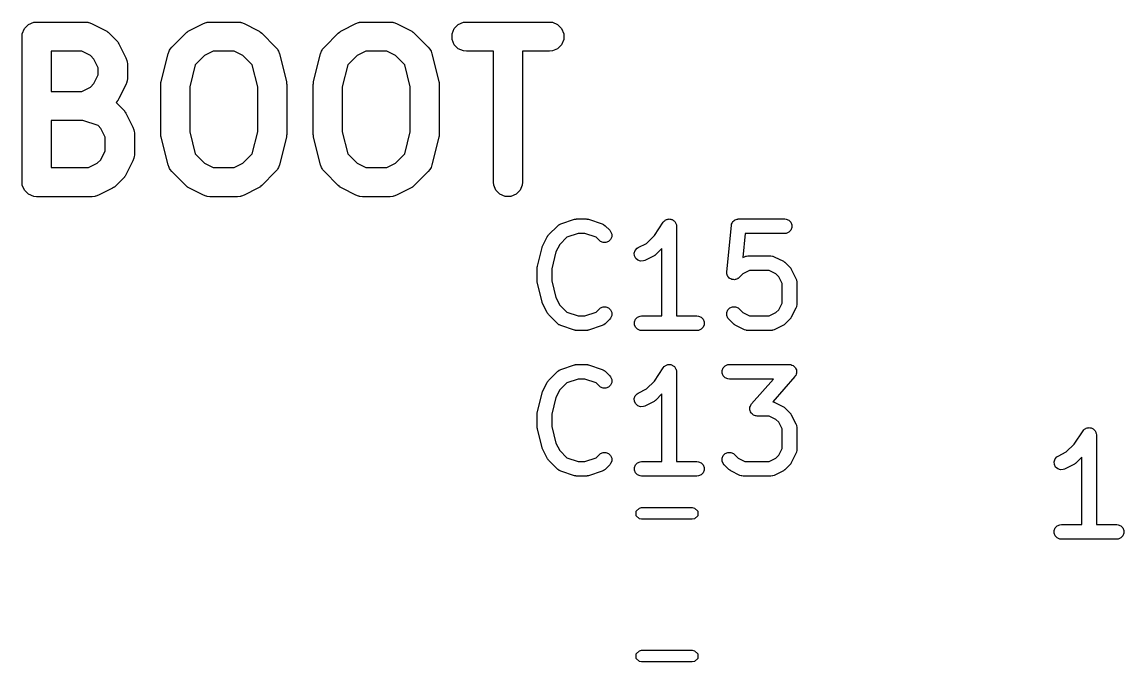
# Model space of a CAD drawing. Extents: x -0.8 to 79.7, y -28.9 to 1.9.
# Drawn here: x 67.9 to 79.26, y -5.25 to 1.35 of the extents above; entities that cross this region are included whole.
import ezdxf

# ---------------------------------------------------------------- set-up
doc = ezdxf.new("R2010")
doc.units = 0
doc.layers.add('BLACK', color=7, linetype='CONTINUOUS')

msp = doc.modelspace()

# ---------------------------------------------------------------- linework, layer by layer
at = {"layer": 'BLACK', "linetype": 'CONTINUOUS'}
for p, q in [((67.907392, 1.228435), (67.92979, 1.282507)), ((67.92979, 1.282507), (67.971174, 1.323891)), ((67.971174, 1.323891), (68.025246, 1.346289)), ((68.025246, 1.346289), (68.05451, 1.349171)), ((68.05451, 1.349171), (68.55451, 1.349171)), ((68.55451, 1.349171), (68.583774, 1.346289)), ((68.583774, 1.346289), (68.588751, 1.344227)), ((68.588751, 1.344227), (68.594129, 1.343845)), ((68.594129, 1.343845), (68.621592, 1.333335)), ((68.621592, 1.333335), (68.76445, 1.261906)), ((68.76445, 1.261906), (68.777043, 1.253978)), ((68.777043, 1.253978), (68.780703, 1.252463)), ((68.780703, 1.252463), (68.784822, 1.249081)), ((68.784822, 1.249081), (68.789336, 1.246241)), ((69.6054, 1.246241), (69.609913, 1.249081)), ((69.609913, 1.249081), (69.614033, 1.252463)), ((69.614033, 1.252463), (69.617692, 1.253978)), ((69.617692, 1.253978), (69.630286, 1.261906)), ((69.630286, 1.261906), (69.773142, 1.333335)), ((69.773142, 1.333335), (69.800606, 1.343844)), ((69.800606, 1.343844), (69.80598, 1.344225)), ((69.80598, 1.344225), (69.810961, 1.346289)), ((69.810961, 1.346289), (69.840225, 1.349171)), ((69.840225, 1.349171), (70.125939, 1.349171)), ((70.125939, 1.349171), (70.155203, 1.346289)), ((70.155203, 1.346289), (70.160183, 1.344225)), ((70.160183, 1.344225), (70.165558, 1.343844)), ((70.165558, 1.343844), (70.193021, 1.333335)), ((70.193021, 1.333335), (70.335878, 1.261906)), ((70.335878, 1.261906), (70.348471, 1.253978)), ((70.348471, 1.253978), (70.352131, 1.252463)), ((70.352131, 1.252463), (70.35625, 1.249081)), ((70.35625, 1.249081), (70.360764, 1.246241)), ((71.176829, 1.246241), (71.181342, 1.249081)), ((71.181342, 1.249081), (71.185462, 1.252463)), ((71.185462, 1.252463), (71.189121, 1.253978)), ((71.189121, 1.253978), (71.201715, 1.261906)), ((71.201715, 1.261906), (71.344571, 1.333335)), ((71.344571, 1.333335), (71.372035, 1.343844)), ((71.372035, 1.343844), (71.377409, 1.344225)), ((71.377409, 1.344225), (71.38239, 1.346289)), ((71.38239, 1.346289), (71.411654, 1.349171)), ((71.411654, 1.349171), (71.697368, 1.349171)), ((71.697368, 1.349171), (71.726632, 1.346289)), ((71.726632, 1.346289), (71.731612, 1.344225)), ((71.731612, 1.344225), (71.736987, 1.343844)), ((71.736987, 1.343844), (71.76445, 1.333335)), ((71.76445, 1.333335), (71.907307, 1.261906)), ((71.907307, 1.261906), (71.9199, 1.253978)), ((71.9199, 1.253978), (71.92356, 1.252463)), ((71.92356, 1.252463), (71.927679, 1.249081)), ((71.927679, 1.249081), (71.932193, 1.246241)), ((72.335965, 1.228435), (72.358363, 1.282507)), ((72.358363, 1.282507), (72.399747, 1.323891)), ((72.399747, 1.323891), (72.453819, 1.346289)), ((72.453819, 1.346289), (72.483083, 1.349171)), ((72.483083, 1.349171), (73.340226, 1.349171)), ((73.340226, 1.349171), (73.36949, 1.346289)), ((73.36949, 1.346289), (73.423562, 1.323891)), ((73.423562, 1.323891), (73.464946, 1.282507)), ((73.464946, 1.282507), (73.487344, 1.228435)), ((67.90451, 1.199171), (67.907392, 1.228435)), ((67.90451, -0.300828), (67.90451, 1.199171)), ((68.789336, 1.246241), (68.791932, 1.243247)), ((68.791932, 1.243247), (68.803434, 1.233808)), ((68.803434, 1.233808), (68.874862, 1.16238)), ((68.874862, 1.16238), (68.884302, 1.150877)), ((68.884302, 1.150877), (68.887295, 1.148282)), ((68.887295, 1.148282), (68.890133, 1.143772)), ((68.890133, 1.143772), (68.893517, 1.13965)), ((68.893517, 1.13965), (68.895033, 1.135987)), ((68.895033, 1.135987), (68.90296, 1.123396)), ((69.448444, 1.090951), (69.591302, 1.233808)), ((69.591302, 1.233808), (69.602803, 1.243246)), ((69.602803, 1.243246), (69.6054, 1.246241)), ((70.360764, 1.246241), (70.36336, 1.243247)), ((70.36336, 1.243247), (70.374862, 1.233808)), ((70.374862, 1.233808), (70.517719, 1.090951)), ((71.019873, 1.090951), (71.162731, 1.233808)), ((71.162731, 1.233808), (71.174232, 1.243246)), ((71.174232, 1.243246), (71.176829, 1.246241)), ((71.932193, 1.246241), (71.934789, 1.243247)), ((71.934789, 1.243247), (71.946291, 1.233808)), ((71.946291, 1.233808), (72.089148, 1.090951)), ((72.335965, 1.169907), (72.335965, 1.228435)), ((72.358363, 1.115835), (72.335965, 1.169907)), ((73.487344, 1.169907), (73.464946, 1.115835)), ((73.487344, 1.228435), (73.487344, 1.169907)), ((68.5191, 1.049171), (68.20451, 1.049171)), ((68.20451, 1.049171), (68.20451, 0.634885)), ((68.608514, 1.004464), (68.5191, 1.049171)), ((68.90296, 1.123396), (68.974389, 0.98054)), ((69.408989, 1.021265), (69.418882, 1.048956)), ((69.418882, 1.048956), (69.42552, 1.057915)), ((69.42552, 1.057915), (69.429789, 1.068221)), ((69.429789, 1.068221), (69.448444, 1.090951)), ((69.875635, 1.049171), (69.786221, 1.004464)), ((70.090529, 1.049171), (69.875635, 1.049171)), ((70.179942, 1.004463), (70.090529, 1.049171)), ((70.517719, 1.090951), (70.536374, 1.068221)), ((70.536374, 1.068221), (70.540641, 1.057917)), ((70.540641, 1.057917), (70.547281, 1.048957)), ((70.547281, 1.048957), (70.557174, 1.021266)), ((70.980418, 1.021265), (70.990311, 1.048956)), ((70.990311, 1.048956), (70.996949, 1.057915)), ((70.996949, 1.057915), (71.001218, 1.068221)), ((71.001218, 1.068221), (71.019873, 1.090951)), ((71.447064, 1.049171), (71.35765, 1.004464)), ((71.661958, 1.049171), (71.447064, 1.049171)), ((71.751371, 1.004463), (71.661958, 1.049171)), ((72.089148, 1.090951), (72.107803, 1.068221)), ((72.107803, 1.068221), (72.11207, 1.057917)), ((72.11207, 1.057917), (72.11871, 1.048957)), ((72.11871, 1.048957), (72.128603, 1.021266)), ((72.399747, 1.074451), (72.358363, 1.115835)), ((72.453819, 1.052053), (72.399747, 1.074451)), ((72.483083, 1.049171), (72.453819, 1.052053)), ((72.761654, 1.049171), (72.483083, 1.049171)), ((72.761654, -0.300828), (72.761654, 1.049171)), ((73.340226, 1.049171), (73.061654, 1.049171)), ((73.061654, 1.049171), (73.061654, -0.300828)), ((73.36949, 1.052053), (73.340226, 1.049171)), ((73.423562, 1.074451), (73.36949, 1.052053)), ((73.464946, 1.115835), (73.423562, 1.074451)), ((68.645518, 0.967459), (68.608514, 1.004464)), ((68.690225, 0.878046), (68.645518, 0.967459)), ((68.974389, 0.98054), (68.984898, 0.953076)), ((68.984898, 0.953076), (68.985279, 0.947701)), ((68.985279, 0.947701), (68.987343, 0.942721)), ((68.987343, 0.942721), (68.990225, 0.913457)), ((68.990225, 0.913457), (68.990225, 0.7706)), ((69.337561, 0.735551), (69.408989, 1.021265)), ((69.786221, 1.004464), (69.689954, 0.908196)), ((70.276208, 0.908197), (70.179942, 1.004463)), ((70.557174, 1.021266), (70.628603, 0.735552)), ((70.90899, 0.735551), (70.980418, 1.021265)), ((71.35765, 1.004464), (71.261383, 0.908196)), ((71.847637, 0.908197), (71.751371, 1.004463)), ((72.128603, 1.021266), (72.200032, 0.735552)), ((68.645518, 0.716596), (68.690225, 0.80601)), ((68.690225, 0.80601), (68.690225, 0.878046)), ((69.689954, 0.908196), (69.633082, 0.680707)), ((70.333082, 0.680706), (70.276208, 0.908197)), ((71.261383, 0.908196), (71.204511, 0.680707)), ((71.904511, 0.680706), (71.847637, 0.908197)), ((68.608514, 0.679592), (68.645518, 0.716596)), ((68.974389, 0.703518), (68.90296, 0.56066)), ((68.984899, 0.730981), (68.974389, 0.703518)), ((68.985281, 0.736358), (68.984899, 0.730981)), ((68.987343, 0.741336), (68.985281, 0.736358)), ((68.990225, 0.7706), (68.987343, 0.741336)), ((69.333082, 0.699171), (69.333584, 0.704274)), ((69.333082, 0.199171), (69.333082, 0.699171)), ((69.333259, 0.706462), (69.334878, 0.717412)), ((69.333584, 0.704274), (69.333259, 0.706462)), ((69.334878, 0.717412), (69.335964, 0.728435)), ((69.335964, 0.728435), (69.336811, 0.730479)), ((69.336811, 0.730479), (69.337561, 0.735551)), ((70.628603, 0.735552), (70.629353, 0.730479)), ((70.629353, 0.730479), (70.6302, 0.728435)), ((70.6302, 0.728435), (70.631285, 0.717415)), ((70.631285, 0.717415), (70.632905, 0.706463)), ((70.632905, 0.706463), (70.632579, 0.704274)), ((70.632579, 0.704274), (70.633082, 0.699171)), ((70.633082, 0.699171), (70.633082, 0.199171)), ((70.904511, 0.699171), (70.905013, 0.704274)), ((70.904511, 0.199171), (70.904511, 0.699171)), ((70.904688, 0.706462), (70.906307, 0.717412)), ((70.905013, 0.704274), (70.904688, 0.706462)), ((70.906307, 0.717412), (70.907393, 0.728435)), ((70.907393, 0.728435), (70.90824, 0.730479)), ((70.90824, 0.730479), (70.90899, 0.735551)), ((72.200032, 0.735552), (72.200782, 0.730479)), ((72.200782, 0.730479), (72.201629, 0.728435)), ((72.201629, 0.728435), (72.202714, 0.717415)), ((72.202714, 0.717415), (72.204334, 0.706463)), ((72.204334, 0.706463), (72.204008, 0.704274)), ((72.204008, 0.704274), (72.204511, 0.699171)), ((72.204511, 0.699171), (72.204511, 0.199171)), ((68.20451, 0.634885), (68.5191, 0.634885)), ((68.5191, 0.634885), (68.608514, 0.679592)), ((69.633082, 0.680707), (69.633082, 0.217634)), ((70.333082, 0.217635), (70.333082, 0.680706)), ((71.204511, 0.680707), (71.204511, 0.217634)), ((71.904511, 0.217635), (71.904511, 0.680706)), ((68.874862, 0.521676), (68.873679, 0.520493)), ((68.873679, 0.520493), (68.874862, 0.519523)), ((68.884302, 0.533178), (68.874862, 0.521676)), ((68.874862, 0.519523), (68.946291, 0.448094)), ((68.887295, 0.535774), (68.884302, 0.533178)), ((68.890133, 0.540283), (68.887295, 0.535774)), ((68.893517, 0.544406), (68.890133, 0.540283)), ((68.895033, 0.548068), (68.893517, 0.544406)), ((68.90296, 0.56066), (68.895033, 0.548068)), ((68.946291, 0.448094), (68.955732, 0.436589)), ((68.955732, 0.436589), (68.958724, 0.433995)), ((68.958724, 0.433995), (68.961562, 0.429485)), ((68.961562, 0.429485), (68.964946, 0.425363)), ((68.964946, 0.425363), (68.966462, 0.421701)), ((68.966462, 0.421701), (68.974389, 0.40911)), ((68.974389, 0.40911), (69.045817, 0.266252)), ((68.530167, 0.334885), (68.20451, 0.334885)), ((68.20451, 0.334885), (68.20451, -0.150828)), ((68.687769, 0.282351), (68.530167, 0.334885)), ((68.716946, 0.253174), (68.687769, 0.282351)), ((68.761653, 0.163761), (68.716946, 0.253174)), ((69.045817, 0.266252), (69.056327, 0.238789)), ((69.056327, 0.238789), (69.056708, 0.233413)), ((69.056708, 0.233413), (69.058771, 0.228435)), ((69.058771, 0.228435), (69.061653, 0.199171)), ((68.761653, 0.020295), (68.761653, 0.163761)), ((69.061653, 0.199171), (69.061653, -0.015114)), ((69.333584, 0.194067), (69.333082, 0.199171)), ((69.333259, 0.19188), (69.333584, 0.194067)), ((69.334878, 0.180929), (69.333259, 0.19188)), ((69.335964, 0.169907), (69.334878, 0.180929)), ((69.336811, 0.167862), (69.335964, 0.169907)), ((69.337561, 0.162791), (69.336811, 0.167862)), ((69.408989, -0.122922), (69.337561, 0.162791)), ((69.633082, 0.217634), (69.689954, -0.009854)), ((70.276208, -0.009854), (70.333082, 0.217635)), ((70.628603, 0.16279), (70.557174, -0.122923)), ((70.629353, 0.167862), (70.628603, 0.16279)), ((70.6302, 0.169907), (70.629353, 0.167862)), ((70.631285, 0.180926), (70.6302, 0.169907)), ((70.632905, 0.191879), (70.631285, 0.180926)), ((70.633082, 0.199171), (70.632579, 0.194067)), ((70.632579, 0.194067), (70.632905, 0.191879)), ((70.905013, 0.194067), (70.904511, 0.199171)), ((70.904688, 0.19188), (70.905013, 0.194067)), ((70.906307, 0.180929), (70.904688, 0.19188)), ((70.907393, 0.169907), (70.906307, 0.180929)), ((70.90824, 0.167862), (70.907393, 0.169907)), ((70.90899, 0.162791), (70.90824, 0.167862)), ((70.980418, -0.122922), (70.90899, 0.162791)), ((71.204511, 0.217634), (71.261383, -0.009854)), ((71.847637, -0.009854), (71.904511, 0.217635)), ((72.200032, 0.16279), (72.128603, -0.122923)), ((72.200782, 0.167862), (72.200032, 0.16279)), ((72.201629, 0.169907), (72.200782, 0.167862)), ((72.202714, 0.180926), (72.201629, 0.169907)), ((72.204334, 0.191879), (72.202714, 0.180926)), ((72.204511, 0.199171), (72.204008, 0.194067)), ((72.204008, 0.194067), (72.204334, 0.191879)), ((68.716946, -0.069117), (68.761653, 0.020295)), ((68.590529, -0.150828), (68.679941, -0.106122)), ((68.679941, -0.106122), (68.716946, -0.069117)), ((69.045817, -0.082195), (68.974389, -0.225053)), ((69.056327, -0.054732), (69.045817, -0.082195)), ((69.056708, -0.049356), (69.056327, -0.054732)), ((69.058771, -0.044378), (69.056708, -0.049356)), ((69.061653, -0.015114), (69.058771, -0.044378)), ((69.689954, -0.009854), (69.786221, -0.106121)), ((69.786221, -0.106121), (69.875635, -0.150828)), ((70.090529, -0.150828), (70.179941, -0.106122)), ((70.179941, -0.106122), (70.276208, -0.009854)), ((71.261383, -0.009854), (71.35765, -0.106121)), ((71.35765, -0.106121), (71.447064, -0.150828)), ((71.661958, -0.150828), (71.75137, -0.106122)), ((71.75137, -0.106122), (71.847637, -0.009854)), ((68.20451, -0.150828), (68.590529, -0.150828)), ((68.974389, -0.225053), (68.966462, -0.237644)), ((69.418882, -0.150613), (69.408989, -0.122922)), ((69.425521, -0.159573), (69.418882, -0.150613)), ((69.429789, -0.169877), (69.425521, -0.159573)), ((69.448444, -0.192608), (69.429789, -0.169877)), ((69.591302, -0.335466), (69.448444, -0.192608)), ((69.875635, -0.150828), (70.090529, -0.150828)), ((70.517719, -0.192608), (70.374862, -0.335466)), ((70.536374, -0.169877), (70.517719, -0.192608)), ((70.54064, -0.159575), (70.536374, -0.169877)), ((70.547281, -0.150614), (70.54064, -0.159575)), ((70.557174, -0.122923), (70.547281, -0.150614)), ((70.990311, -0.150613), (70.980418, -0.122922)), ((70.99695, -0.159573), (70.990311, -0.150613)), ((71.001218, -0.169877), (70.99695, -0.159573)), ((71.019873, -0.192608), (71.001218, -0.169877)), ((71.162731, -0.335466), (71.019873, -0.192608)), ((71.447064, -0.150828), (71.661958, -0.150828)), ((72.089148, -0.192608), (71.946291, -0.335466)), ((72.107803, -0.169877), (72.089148, -0.192608)), ((72.112069, -0.159575), (72.107803, -0.169877)), ((72.11871, -0.150614), (72.112069, -0.159575)), ((72.128603, -0.122923), (72.11871, -0.150614)), ((67.907392, -0.330092), (67.90451, -0.300828)), ((67.92979, -0.384164), (67.907392, -0.330092)), ((68.874862, -0.335466), (68.86336, -0.344905)), ((68.946291, -0.264037), (68.874862, -0.335466)), ((68.955732, -0.252532), (68.946291, -0.264037)), ((68.958724, -0.249938), (68.955732, -0.252532)), ((68.961562, -0.245428), (68.958724, -0.249938)), ((68.964946, -0.241306), (68.961562, -0.245428)), ((68.966462, -0.237644), (68.964946, -0.241306)), ((69.602806, -0.344907), (69.591302, -0.335466)), ((70.374862, -0.335466), (70.363359, -0.344906)), ((71.174235, -0.344907), (71.162731, -0.335466)), ((71.946291, -0.335466), (71.934788, -0.344906)), ((72.764536, -0.330092), (72.761654, -0.300828)), ((72.786934, -0.384164), (72.764536, -0.330092)), ((73.058772, -0.330092), (73.036374, -0.384164)), ((73.061654, -0.300828), (73.058772, -0.330092)), ((67.971174, -0.425548), (67.92979, -0.384164)), ((68.025246, -0.447946), (67.971174, -0.425548)), ((68.05451, -0.450828), (68.025246, -0.447946)), ((68.625939, -0.450828), (68.05451, -0.450828)), ((68.655203, -0.447946), (68.625939, -0.450828)), ((68.660181, -0.445883), (68.655203, -0.447946)), ((68.665557, -0.445502), (68.660181, -0.445883)), ((68.693021, -0.434992), (68.665557, -0.445502)), ((68.835878, -0.363564), (68.693021, -0.434992)), ((68.848471, -0.355636), (68.835878, -0.363564)), ((68.852131, -0.354121), (68.848471, -0.355636)), ((68.85625, -0.350739), (68.852131, -0.354121)), ((68.860764, -0.347899), (68.85625, -0.350739)), ((68.86336, -0.344905), (68.860764, -0.347899)), ((69.605401, -0.347899), (69.602806, -0.344907)), ((69.60991, -0.350737), (69.605401, -0.347899)), ((69.614033, -0.354121), (69.60991, -0.350737)), ((69.617694, -0.355637), (69.614033, -0.354121)), ((69.630286, -0.363564), (69.617694, -0.355637)), ((69.773144, -0.434992), (69.630286, -0.363564)), ((69.800607, -0.445502), (69.773144, -0.434992)), ((69.805982, -0.445883), (69.800607, -0.445502)), ((69.810961, -0.447946), (69.805982, -0.445883)), ((69.840225, -0.450828), (69.810961, -0.447946)), ((70.125939, -0.450828), (69.840225, -0.450828)), ((70.155203, -0.447946), (70.125939, -0.450828)), ((70.160181, -0.445883), (70.155203, -0.447946)), ((70.165557, -0.445502), (70.160181, -0.445883)), ((70.193021, -0.434992), (70.165557, -0.445502)), ((70.335878, -0.363564), (70.193021, -0.434992)), ((70.348469, -0.355637), (70.335878, -0.363564)), ((70.352132, -0.354121), (70.348469, -0.355637)), ((70.356254, -0.350737), (70.352132, -0.354121)), ((70.360764, -0.347899), (70.356254, -0.350737)), ((70.363359, -0.344906), (70.360764, -0.347899)), ((71.17683, -0.347899), (71.174235, -0.344907)), ((71.181339, -0.350737), (71.17683, -0.347899)), ((71.185462, -0.354121), (71.181339, -0.350737)), ((71.189123, -0.355637), (71.185462, -0.354121)), ((71.201715, -0.363564), (71.189123, -0.355637)), ((71.344573, -0.434992), (71.201715, -0.363564)), ((71.372036, -0.445502), (71.344573, -0.434992)), ((71.377411, -0.445883), (71.372036, -0.445502)), ((71.38239, -0.447946), (71.377411, -0.445883)), ((71.411654, -0.450828), (71.38239, -0.447946)), ((71.697368, -0.450828), (71.411654, -0.450828)), ((71.726632, -0.447946), (71.697368, -0.450828)), ((71.73161, -0.445883), (71.726632, -0.447946)), ((71.736986, -0.445502), (71.73161, -0.445883)), ((71.76445, -0.434992), (71.736986, -0.445502)), ((71.907307, -0.363564), (71.76445, -0.434992)), ((71.919898, -0.355637), (71.907307, -0.363564)), ((71.923561, -0.354121), (71.919898, -0.355637)), ((71.927683, -0.350737), (71.923561, -0.354121)), ((71.932193, -0.347899), (71.927683, -0.350737)), ((71.934788, -0.344906), (71.932193, -0.347899)), ((72.828318, -0.425548), (72.786934, -0.384164)), ((72.88239, -0.447946), (72.828318, -0.425548)), ((72.940918, -0.447946), (72.88239, -0.447946)), ((72.99499, -0.425548), (72.940918, -0.447946)), ((73.036374, -0.384164), (72.99499, -0.425548)), ((73.604965, -0.682018), (73.606796, -0.68126)), ((73.606796, -0.68126), (73.609449, -0.680998)), ((73.609449, -0.680998), (73.612047, -0.680408)), ((73.612047, -0.680408), (73.614021, -0.680548)), ((73.614021, -0.680548), (73.621428, -0.679819)), ((73.621428, -0.679819), (73.716666, -0.679819)), ((73.716666, -0.679819), (73.724071, -0.680548)), ((73.724071, -0.680548), (73.726046, -0.680408)), ((73.726046, -0.680408), (73.728643, -0.680998)), ((73.728643, -0.680998), (73.731298, -0.68126)), ((73.731298, -0.68126), (73.733129, -0.682018)), ((74.552316, -0.684101), (74.559177, -0.68126)), ((74.559177, -0.68126), (74.566525, -0.68126)), ((74.566525, -0.68126), (74.57373, -0.679819)), ((74.57373, -0.679819), (74.581014, -0.68126)), ((74.581014, -0.68126), (74.588441, -0.68126)), ((74.588441, -0.68126), (74.595229, -0.684072)), ((75.263336, -0.685454), (75.273463, -0.68126)), ((75.273463, -0.68126), (75.279068, -0.680707)), ((75.279068, -0.680707), (75.280855, -0.680169)), ((75.280855, -0.680169), (75.282683, -0.680351)), ((75.282683, -0.680351), (75.288095, -0.679819)), ((75.288095, -0.679819), (75.764285, -0.679819)), ((75.764285, -0.679819), (75.778917, -0.68126)), ((75.778917, -0.68126), (75.805953, -0.692459)), ((73.3303, -0.844643), (73.425538, -0.749405)), ((73.425538, -0.749405), (73.436903, -0.740077)), ((73.436903, -0.740077), (73.439393, -0.739045)), ((73.439393, -0.739045), (73.441428, -0.737281)), ((73.441428, -0.737281), (73.454854, -0.731287)), ((73.454854, -0.731287), (73.59771, -0.683668)), ((73.59771, -0.683668), (73.604965, -0.682018)), ((73.733129, -0.682018), (73.740383, -0.683668)), ((73.740383, -0.683668), (73.88324, -0.731287)), ((73.88324, -0.731287), (73.896665, -0.737281)), ((73.896665, -0.737281), (73.8987, -0.739046)), ((73.8987, -0.739046), (73.901191, -0.740078)), ((73.901191, -0.740078), (73.912556, -0.749405)), ((73.912556, -0.749405), (73.960175, -0.797024)), ((74.420285, -0.849896), (74.511405, -0.713216)), ((74.511405, -0.713216), (74.511439, -0.713173)), ((74.511439, -0.713173), (74.511449, -0.713151)), ((74.511449, -0.713151), (74.5115, -0.713099)), ((74.5115, -0.713099), (74.520721, -0.701841)), ((74.520721, -0.701841), (74.52689, -0.697709)), ((74.52689, -0.697709), (74.532141, -0.692459)), ((74.532141, -0.692459), (74.53893, -0.689646)), ((74.53893, -0.689646), (74.545036, -0.685558)), ((74.545036, -0.685558), (74.552316, -0.684101)), ((74.595229, -0.684072), (74.602438, -0.685498)), ((74.602438, -0.685498), (74.608617, -0.689617)), ((74.608617, -0.689617), (74.615477, -0.692459)), ((74.615477, -0.692459), (74.62067, -0.697652)), ((74.62067, -0.697652), (74.626787, -0.70173)), ((74.626787, -0.70173), (74.63092, -0.707902)), ((74.63092, -0.707902), (74.636169, -0.713151)), ((74.636169, -0.713151), (74.63898, -0.719938)), ((74.63898, -0.719938), (74.64307, -0.726045)), ((74.64307, -0.726045), (74.644526, -0.733326)), ((74.644526, -0.733326), (74.647368, -0.740187)), ((74.647368, -0.740187), (74.648793, -0.754663)), ((74.648793, -0.754663), (74.648809, -0.75474)), ((74.648809, -0.75474), (74.648803, -0.754766)), ((74.648803, -0.754766), (74.648809, -0.754819)), ((74.648809, -0.754819), (74.648809, -1.679819)), ((75.165848, -1.223546), (75.213467, -0.747356)), ((75.213467, -0.747356), (75.214536, -0.742023)), ((75.214536, -0.740187), (75.215249, -0.738464)), ((75.214536, -0.742023), (75.214536, -0.740187)), ((75.215249, -0.738464), (75.216357, -0.73294)), ((75.216357, -0.73294), (75.221539, -0.72328)), ((75.221539, -0.72328), (75.225735, -0.713151)), ((75.225735, -0.713151), (75.228406, -0.710479)), ((75.228406, -0.710479), (75.230191, -0.707153)), ((75.230191, -0.707153), (75.238673, -0.700212)), ((75.238673, -0.700212), (75.246427, -0.692459)), ((75.246427, -0.692459), (75.249915, -0.691013)), ((75.249915, -0.691013), (75.252839, -0.688622)), ((75.252839, -0.688622), (75.263336, -0.685454)), ((75.805953, -0.692459), (75.826645, -0.713151)), ((75.826645, -0.713151), (75.837844, -0.740187)), ((75.837844, -0.769451), (75.826645, -0.796487)), ((75.837844, -0.740187), (75.837844, -0.769451)), ((73.268632, -0.959373), (73.316251, -0.864135)), ((73.316251, -0.864135), (73.320215, -0.857835)), ((73.320215, -0.857835), (73.320973, -0.856008)), ((73.320973, -0.856008), (73.322661, -0.853951)), ((73.322661, -0.853951), (73.324083, -0.851692)), ((73.324083, -0.851692), (73.325581, -0.850392)), ((73.325581, -0.850392), (73.3303, -0.844643)), ((73.519085, -0.86799), (73.444972, -0.942103)), ((73.633598, -0.829819), (73.519085, -0.86799)), ((73.704496, -0.829819), (73.633598, -0.829819)), ((73.819009, -0.86799), (73.704496, -0.829819)), ((73.854109, -0.90309), (73.819009, -0.86799)), ((73.865474, -0.912417), (73.854109, -0.90309)), ((73.969502, -0.891724), (73.948809, -0.912417)), ((73.960175, -0.797024), (73.969502, -0.808389)), ((73.969502, -0.808389), (73.980701, -0.835425)), ((73.980701, -0.864688), (73.969502, -0.891724)), ((73.980701, -0.835425), (73.980701, -0.864688)), ((74.338906, -0.931275), (74.420285, -0.849896)), ((75.355969, -0.829819), (75.33115, -1.078009)), ((75.764285, -0.829819), (75.355969, -0.829819)), ((75.778917, -0.828378), (75.764285, -0.829819)), ((75.805953, -0.817179), (75.778917, -0.828378)), ((75.826645, -0.796487), (75.805953, -0.817179)), ((73.215334, -1.1652), (73.262953, -0.974724)), ((73.262953, -0.974724), (73.263338, -0.973644)), ((73.263338, -0.973644), (73.263377, -0.973105)), ((73.263377, -0.973105), (73.265714, -0.966997)), ((73.265714, -0.966997), (73.2679, -0.960878)), ((73.2679, -0.960878), (73.268222, -0.960442)), ((73.268222, -0.960442), (73.268632, -0.959373)), ((73.406478, -1.01909), (73.363095, -1.192624)), ((73.444972, -0.942103), (73.406478, -1.01909)), ((73.89251, -0.923616), (73.865474, -0.912417)), ((73.921773, -0.923616), (73.89251, -0.923616)), ((73.948809, -0.912417), (73.921773, -0.923616)), ((74.213684, -1.031152), (74.222938, -1.003391)), ((74.222938, -1.003391), (74.242111, -0.981283)), ((74.242111, -0.981283), (74.254554, -0.973451)), ((74.254554, -0.973451), (74.338906, -0.931275)), ((74.498809, -0.983504), (74.436366, -1.045947)), ((74.498809, -1.679819), (74.498809, -0.983504)), ((74.215758, -1.060342), (74.213684, -1.031152)), ((74.228845, -1.086517), (74.215758, -1.060342)), ((74.250953, -1.10569), (74.228845, -1.086517)), ((74.278714, -1.114944), (74.250953, -1.10569)), ((74.307904, -1.11287), (74.278714, -1.114944)), ((74.321636, -1.107615), (74.307904, -1.11287)), ((74.416874, -1.059996), (74.321636, -1.107615)), ((74.423173, -1.056031), (74.416874, -1.059996)), ((74.425001, -1.055274), (74.423173, -1.056031)), ((74.427057, -1.053585), (74.425001, -1.055274)), ((74.429317, -1.052164), (74.427057, -1.053585)), ((74.430616, -1.050665), (74.429317, -1.052164)), ((74.436366, -1.045947), (74.430616, -1.050665)), ((75.33115, -1.078009), (75.349792, -1.068689)), ((75.349792, -1.068689), (75.363523, -1.063434)), ((75.363523, -1.063434), (75.366212, -1.063242)), ((75.366212, -1.063242), (75.368701, -1.062212)), ((75.368701, -1.062212), (75.383333, -1.060771)), ((75.383333, -1.060771), (75.621428, -1.060771)), ((75.621428, -1.060771), (75.63606, -1.062212)), ((75.63606, -1.062212), (75.638549, -1.063243)), ((75.638549, -1.063243), (75.641237, -1.063434)), ((75.641237, -1.063434), (75.654969, -1.068689)), ((75.654969, -1.068689), (75.750207, -1.116308)), ((75.750207, -1.116308), (75.756506, -1.120272)), ((75.756506, -1.120272), (75.758334, -1.12103)), ((75.758334, -1.12103), (75.76039, -1.122718)), ((75.76039, -1.122718), (75.76265, -1.12414)), ((75.76265, -1.12414), (75.763949, -1.125638)), ((75.763949, -1.125638), (75.769699, -1.130357)), ((75.769699, -1.130357), (75.817318, -1.177976)), ((73.213095, -1.18339), (73.213346, -1.180836)), ((73.213095, -1.326247), (73.213095, -1.18339)), ((73.213184, -1.179744), (73.213993, -1.17427)), ((73.213346, -1.180836), (73.213184, -1.179744)), ((73.213993, -1.17427), (73.214536, -1.168758)), ((73.214536, -1.168758), (73.214958, -1.167736)), ((73.214958, -1.167736), (73.215334, -1.1652)), ((73.363095, -1.192624), (73.363095, -1.317013)), ((75.165826, -1.238249), (75.165848, -1.223546)), ((75.166917, -1.241864), (75.165826, -1.238249)), ((75.166917, -1.24564), (75.166917, -1.241864)), ((75.171111, -1.255765), (75.166917, -1.24564)), ((75.332522, -1.245029), (75.293509, -1.284042)), ((75.401038, -1.210771), (75.332522, -1.245029)), ((75.603723, -1.210771), (75.401038, -1.210771)), ((75.672239, -1.245029), (75.603723, -1.210771)), ((75.702646, -1.275436), (75.672239, -1.245029)), ((75.817318, -1.177976), (75.822036, -1.183725)), ((75.822036, -1.183725), (75.823535, -1.185025)), ((75.823535, -1.185025), (75.824956, -1.187284)), ((75.824956, -1.187284), (75.826645, -1.189341)), ((75.826645, -1.189341), (75.827402, -1.191168)), ((75.827402, -1.191168), (75.831367, -1.197468)), ((75.831367, -1.197468), (75.878986, -1.292706)), ((73.213346, -1.3288), (73.213095, -1.326247)), ((73.213184, -1.329893), (73.213346, -1.3288)), ((73.213993, -1.335366), (73.213184, -1.329893)), ((73.214536, -1.340879), (73.213993, -1.335366)), ((73.214958, -1.3419), (73.214536, -1.340879)), ((73.215334, -1.344437), (73.214958, -1.3419)), ((73.262953, -1.534913), (73.215334, -1.344437)), ((73.363095, -1.317013), (73.406478, -1.490547)), ((75.174279, -1.266265), (75.171111, -1.255765)), ((75.17667, -1.269188), (75.174279, -1.266265)), ((75.178116, -1.272677), (75.17667, -1.269188)), ((75.185869, -1.28043), (75.178116, -1.272677)), ((75.19281, -1.288913), (75.185869, -1.28043)), ((75.196136, -1.290697), (75.19281, -1.288913)), ((75.198808, -1.293369), (75.196136, -1.290697)), ((75.208935, -1.297564), (75.198808, -1.293369)), ((75.218597, -1.302747), (75.208935, -1.297564)), ((75.222356, -1.303122), (75.218597, -1.302747)), ((75.225845, -1.304568), (75.222356, -1.303122)), ((75.236806, -1.304568), (75.225845, -1.304568)), ((75.247716, -1.305659), (75.236806, -1.304568)), ((75.251332, -1.304568), (75.247716, -1.305659)), ((75.255107, -1.304568), (75.251332, -1.304568)), ((75.265232, -1.300373), (75.255107, -1.304568)), ((75.275732, -1.297206), (75.265232, -1.300373)), ((75.278655, -1.294814), (75.275732, -1.297206)), ((75.282144, -1.293369), (75.278655, -1.294814)), ((75.293509, -1.284042), (75.282144, -1.293369)), ((75.736904, -1.343952), (75.702646, -1.275436)), ((75.736904, -1.546637), (75.736904, -1.343952)), ((75.878986, -1.292706), (75.884241, -1.306437)), ((75.884241, -1.306437), (75.884432, -1.309126)), ((75.884432, -1.309126), (75.885463, -1.311615)), ((75.885463, -1.311615), (75.886904, -1.326247)), ((75.886904, -1.326247), (75.886904, -1.564342)), ((73.263338, -1.535992), (73.262953, -1.534913)), ((73.263377, -1.536532), (73.263338, -1.535992)), ((73.265704, -1.542613), (73.263377, -1.536532)), ((73.2679, -1.548759), (73.265704, -1.542613)), ((73.268222, -1.549194), (73.2679, -1.548759)), ((73.268632, -1.550264), (73.268222, -1.549194)), ((73.316251, -1.645502), (73.268632, -1.550264)), ((73.406478, -1.490547), (73.444972, -1.567534)), ((73.444972, -1.567534), (73.519085, -1.641648)), ((73.865474, -1.59722), (73.89251, -1.586021)), ((73.89251, -1.586021), (73.921773, -1.586021)), ((73.921773, -1.586021), (73.948809, -1.597219)), ((75.198809, -1.597219), (75.225845, -1.586021)), ((75.225845, -1.586021), (75.255108, -1.586021)), ((75.255108, -1.586021), (75.282144, -1.59722)), ((75.702645, -1.615153), (75.736904, -1.546637)), ((75.884241, -1.584152), (75.878986, -1.597883)), ((75.884432, -1.581462), (75.884241, -1.584152)), ((75.885463, -1.578974), (75.884432, -1.581462)), ((75.886904, -1.564342), (75.885463, -1.578974)), ((73.320214, -1.651798), (73.316251, -1.645502)), ((73.320972, -1.653628), (73.320214, -1.651798)), ((73.322661, -1.655686), (73.320972, -1.653628)), ((73.324083, -1.657945), (73.322661, -1.655686)), ((73.325581, -1.659244), (73.324083, -1.657945)), ((73.3303, -1.664994), (73.325581, -1.659244)), ((73.425538, -1.760233), (73.3303, -1.664994)), ((73.519085, -1.641648), (73.633598, -1.679819)), ((73.633598, -1.679819), (73.704496, -1.679819)), ((73.704496, -1.679819), (73.819009, -1.641647)), ((73.819009, -1.641647), (73.854108, -1.606548)), ((73.854108, -1.606548), (73.865474, -1.59722)), ((73.948809, -1.597219), (73.969502, -1.617912)), ((73.969503, -1.701247), (73.960175, -1.712613)), ((73.969502, -1.617912), (73.980701, -1.644948)), ((73.980701, -1.674211), (73.969503, -1.701247)), ((73.980701, -1.644948), (73.980701, -1.674211)), ((74.225735, -1.713151), (74.246427, -1.692459)), ((74.246427, -1.692459), (74.273463, -1.68126)), ((74.273463, -1.68126), (74.288095, -1.679819)), ((74.288095, -1.679819), (74.498809, -1.679819)), ((74.648809, -1.679819), (74.859523, -1.679819)), ((74.859523, -1.679819), (74.874155, -1.68126)), ((74.874155, -1.68126), (74.901191, -1.692459)), ((74.901191, -1.692459), (74.921883, -1.713151)), ((75.166917, -1.644948), (75.178116, -1.617912)), ((75.166917, -1.674211), (75.166917, -1.644948)), ((75.178115, -1.701247), (75.166917, -1.674211)), ((75.187442, -1.712612), (75.178115, -1.701247)), ((75.178116, -1.617912), (75.198809, -1.597219)), ((75.282144, -1.59722), (75.29351, -1.606548)), ((75.29351, -1.606548), (75.332522, -1.645561)), ((75.332522, -1.645561), (75.401038, -1.679819)), ((75.401038, -1.679819), (75.603723, -1.679819)), ((75.603723, -1.679819), (75.672238, -1.645561)), ((75.672238, -1.645561), (75.702645, -1.615153)), ((75.826646, -1.701247), (75.824956, -1.703305)), ((75.827403, -1.699417), (75.826646, -1.701247)), ((75.831367, -1.693121), (75.827403, -1.699417)), ((75.878986, -1.597883), (75.831367, -1.693121)), ((73.436903, -1.769561), (73.425538, -1.760233)), ((73.439393, -1.770592), (73.436903, -1.769561)), ((73.441428, -1.772357), (73.439393, -1.770592)), ((73.454854, -1.778351), (73.441428, -1.772357)), ((73.59771, -1.82597), (73.454854, -1.778351)), ((73.88324, -1.778351), (73.740383, -1.82597)), ((73.896665, -1.772357), (73.88324, -1.778351)), ((73.8987, -1.770591), (73.896665, -1.772357)), ((73.901191, -1.76956), (73.8987, -1.770591)), ((73.912557, -1.760232), (73.901191, -1.76956)), ((73.960175, -1.712613), (73.912557, -1.760232)), ((74.214536, -1.740187), (74.225735, -1.713151)), ((74.214536, -1.769451), (74.214536, -1.740187)), ((74.225735, -1.796487), (74.214536, -1.769451)), ((74.246427, -1.817179), (74.225735, -1.796487)), ((74.921883, -1.796487), (74.901191, -1.817179)), ((74.921883, -1.713151), (74.933082, -1.740187)), ((74.933082, -1.769451), (74.921883, -1.796487)), ((74.933082, -1.740187), (74.933082, -1.769451)), ((75.235061, -1.760232), (75.187442, -1.712612)), ((75.24081, -1.76495), (75.235061, -1.760232)), ((75.242111, -1.76645), (75.24081, -1.76495)), ((75.24437, -1.767872), (75.242111, -1.76645)), ((75.246427, -1.76956), (75.24437, -1.767872)), ((75.248254, -1.770317), (75.246427, -1.76956)), ((75.254554, -1.774282), (75.248254, -1.770317)), ((75.349792, -1.821901), (75.254554, -1.774282)), ((75.750207, -1.774282), (75.654969, -1.821901)), ((75.756506, -1.770317), (75.750207, -1.774282)), ((75.758334, -1.76956), (75.756506, -1.770317)), ((75.76039, -1.767872), (75.758334, -1.76956)), ((75.76265, -1.76645), (75.76039, -1.767872)), ((75.76395, -1.76495), (75.76265, -1.76645)), ((75.7697, -1.760232), (75.76395, -1.76495)), ((75.817318, -1.712613), (75.7697, -1.760232)), ((75.822036, -1.706863), (75.817318, -1.712613)), ((75.823535, -1.705564), (75.822036, -1.706863)), ((75.824956, -1.703305), (75.823535, -1.705564)), ((73.604965, -1.827619), (73.59771, -1.82597)), ((73.606796, -1.828378), (73.604965, -1.827619)), ((73.609449, -1.828639), (73.606796, -1.828378)), ((73.612047, -1.82923), (73.609449, -1.828639)), ((73.614021, -1.829089), (73.612047, -1.82923)), ((73.621428, -1.829819), (73.614021, -1.829089)), ((73.716666, -1.829819), (73.621428, -1.829819)), ((73.724071, -1.829089), (73.716666, -1.829819)), ((73.726046, -1.82923), (73.724071, -1.829089)), ((73.728643, -1.828639), (73.726046, -1.82923)), ((73.731298, -1.828378), (73.728643, -1.828639)), ((73.733129, -1.827619), (73.731298, -1.828378)), ((73.740383, -1.82597), (73.733129, -1.827619)), ((74.273463, -1.828378), (74.246427, -1.817179)), ((74.288095, -1.829819), (74.273463, -1.828378)), ((74.859523, -1.829819), (74.288095, -1.829819)), ((74.874155, -1.828378), (74.859523, -1.829819)), ((74.901191, -1.817179), (74.874155, -1.828378)), ((75.363523, -1.827156), (75.349792, -1.821901)), ((75.366212, -1.827347), (75.363523, -1.827156)), ((75.368701, -1.828378), (75.366212, -1.827347)), ((75.383333, -1.829819), (75.368701, -1.828378)), ((75.621428, -1.829819), (75.383333, -1.829819)), ((75.63606, -1.828378), (75.621428, -1.829819)), ((75.638549, -1.827346), (75.63606, -1.828378)), ((75.641237, -1.827156), (75.638549, -1.827346)), ((75.654969, -1.821901), (75.641237, -1.827156)), ((73.3303, -2.344643), (73.425538, -2.249405)), ((73.425538, -2.249405), (73.436903, -2.240077)), ((73.436903, -2.240077), (73.439393, -2.239045)), ((73.439393, -2.239045), (73.441428, -2.237281)), ((73.441428, -2.237281), (73.454854, -2.231287)), ((73.454854, -2.231287), (73.59771, -2.183668)), ((73.59771, -2.183668), (73.604965, -2.182018)), ((73.604965, -2.182018), (73.606796, -2.18126)), ((73.606796, -2.18126), (73.609449, -2.180998)), ((73.609449, -2.180998), (73.612047, -2.180408)), ((73.612047, -2.180408), (73.614021, -2.180548)), ((73.614021, -2.180548), (73.621428, -2.179819)), ((73.621428, -2.179819), (73.716666, -2.179819)), ((73.716666, -2.179819), (73.724071, -2.180548)), ((73.724071, -2.180548), (73.726046, -2.180408)), ((73.726046, -2.180408), (73.728643, -2.180998)), ((73.728643, -2.180998), (73.731298, -2.18126)), ((73.731298, -2.18126), (73.733129, -2.182018)), ((73.733129, -2.182018), (73.740383, -2.183668)), ((73.740383, -2.183668), (73.88324, -2.231287)), ((73.88324, -2.231287), (73.896665, -2.237281)), ((73.896665, -2.237281), (73.8987, -2.239046)), ((73.8987, -2.239046), (73.901191, -2.240078)), ((73.901191, -2.240078), (73.912556, -2.249405)), ((73.912556, -2.249405), (73.960175, -2.297024)), ((74.420285, -2.349896), (74.511405, -2.213216)), ((74.511405, -2.213216), (74.511439, -2.213173)), ((74.511439, -2.213173), (74.511449, -2.213151)), ((74.511449, -2.213151), (74.5115, -2.213099)), ((74.5115, -2.213099), (74.520721, -2.201841)), ((74.520721, -2.201841), (74.52689, -2.197709)), ((74.52689, -2.197709), (74.532141, -2.192459)), ((74.532141, -2.192459), (74.53893, -2.189646)), ((74.53893, -2.189646), (74.545036, -2.185558)), ((74.545036, -2.185558), (74.552316, -2.184101)), ((74.552316, -2.184101), (74.559177, -2.18126)), ((74.559177, -2.18126), (74.566525, -2.18126)), ((74.566525, -2.18126), (74.57373, -2.179819)), ((74.57373, -2.179819), (74.581014, -2.18126)), ((74.581014, -2.18126), (74.588441, -2.18126)), ((74.588441, -2.18126), (74.595229, -2.184072)), ((74.595229, -2.184072), (74.602438, -2.185498)), ((74.602438, -2.185498), (74.608617, -2.189617)), ((74.608617, -2.189617), (74.615477, -2.192459)), ((74.615477, -2.192459), (74.62067, -2.197652)), ((74.62067, -2.197652), (74.626787, -2.20173)), ((74.626787, -2.20173), (74.63092, -2.207902)), ((74.63092, -2.207902), (74.636169, -2.213151)), ((74.636169, -2.213151), (74.63898, -2.219938)), ((74.63898, -2.219938), (74.64307, -2.226045)), ((74.64307, -2.226045), (74.644526, -2.233326)), ((74.644526, -2.233326), (74.647368, -2.240187)), ((74.647368, -2.240187), (74.648793, -2.254663)), ((74.648793, -2.254663), (74.648809, -2.25474)), ((74.648809, -2.25474), (74.648803, -2.254766)), ((74.648803, -2.254766), (74.648809, -2.254819)), ((74.648809, -2.254819), (74.648809, -3.179819)), ((75.119298, -2.240187), (75.130497, -2.213151)), ((75.119298, -2.269451), (75.119298, -2.240187)), ((75.130497, -2.296487), (75.119298, -2.269451)), ((75.130497, -2.213151), (75.151189, -2.192459)), ((75.151189, -2.192459), (75.178225, -2.18126)), ((75.178225, -2.18126), (75.192857, -2.179819)), ((75.192857, -2.179819), (75.811904, -2.179819)), ((75.811904, -2.179819), (75.819642, -2.180581)), ((75.819642, -2.180581), (75.82161, -2.18045)), ((75.82161, -2.18045), (75.822965, -2.180908)), ((75.822965, -2.180908), (75.826536, -2.18126)), ((75.826536, -2.18126), (75.837793, -2.185923)), ((75.837793, -2.185923), (75.849331, -2.189825)), ((75.849331, -2.189825), (75.851235, -2.19149)), ((75.851235, -2.19149), (75.853572, -2.192459)), ((75.853572, -2.192459), (75.862182, -2.201069)), ((75.862182, -2.201069), (75.871355, -2.209095)), ((75.871355, -2.209095), (75.872477, -2.211364)), ((75.872477, -2.211364), (75.874264, -2.213151)), ((75.874264, -2.213151), (75.878924, -2.224401)), ((75.878924, -2.224401), (75.884327, -2.235327)), ((75.885463, -2.269451), (75.880799, -2.280708)), ((75.884327, -2.235327), (75.884495, -2.23785)), ((75.884495, -2.23785), (75.885463, -2.240187)), ((75.885463, -2.240187), (75.885463, -2.252371)), ((75.885463, -2.252371), (75.886273, -2.264525)), ((75.886273, -2.264525), (75.885463, -2.26692)), ((75.885463, -2.26692), (75.885463, -2.269451)), ((73.268632, -2.459373), (73.316251, -2.364135)), ((73.316251, -2.364135), (73.320215, -2.357835)), ((73.320215, -2.357835), (73.320973, -2.356008)), ((73.320973, -2.356008), (73.322661, -2.353951)), ((73.322661, -2.353951), (73.324083, -2.351692)), ((73.324083, -2.351692), (73.325581, -2.350392)), ((73.325581, -2.350392), (73.3303, -2.344643)), ((73.519085, -2.36799), (73.444972, -2.442103)), ((73.633598, -2.329819), (73.519085, -2.36799)), ((73.704496, -2.329819), (73.633598, -2.329819)), ((73.819009, -2.36799), (73.704496, -2.329819)), ((73.854109, -2.40309), (73.819009, -2.36799)), ((73.960175, -2.297024), (73.969502, -2.308389)), ((73.969502, -2.308389), (73.980701, -2.335425)), ((73.980701, -2.364688), (73.969502, -2.391724)), ((73.980701, -2.335425), (73.980701, -2.364688)), ((74.338906, -2.431275), (74.420285, -2.349896)), ((75.151189, -2.317179), (75.130497, -2.296487)), ((75.178225, -2.328378), (75.151189, -2.317179)), ((75.192857, -2.329819), (75.178225, -2.328378)), ((75.646622, -2.329819), (75.192857, -2.329819)), ((75.422128, -2.586383), (75.646622, -2.329819)), ((75.868347, -2.304207), (75.641451, -2.563516)), ((75.872868, -2.297882), (75.868347, -2.304207)), ((75.874264, -2.296487), (75.872868, -2.297882)), ((75.874812, -2.295163), (75.874264, -2.296487)), ((75.876898, -2.292246), (75.874812, -2.295163)), ((75.880799, -2.280708), (75.876898, -2.292246)), ((73.215334, -2.6652), (73.262953, -2.474724)), ((73.262953, -2.474724), (73.263338, -2.473644)), ((73.263338, -2.473644), (73.263377, -2.473105)), ((73.263377, -2.473105), (73.265714, -2.466997)), ((73.265714, -2.466997), (73.2679, -2.460878)), ((73.2679, -2.460878), (73.268222, -2.460442)), ((73.268222, -2.460442), (73.268632, -2.459373)), ((73.444972, -2.442103), (73.406478, -2.51909)), ((73.865474, -2.412417), (73.854109, -2.40309)), ((73.89251, -2.423616), (73.865474, -2.412417)), ((73.921773, -2.423616), (73.89251, -2.423616)), ((73.948809, -2.412417), (73.921773, -2.423616)), ((73.969502, -2.391724), (73.948809, -2.412417)), ((74.222938, -2.503391), (74.242111, -2.481283)), ((74.242111, -2.481283), (74.254554, -2.473451)), ((74.254554, -2.473451), (74.338906, -2.431275)), ((74.498809, -2.483504), (74.436366, -2.545947)), ((74.498809, -3.179819), (74.498809, -2.483504)), ((73.406478, -2.51909), (73.363095, -2.692624)), ((74.213684, -2.531152), (74.222938, -2.503391)), ((74.215758, -2.560342), (74.213684, -2.531152)), ((74.228845, -2.586517), (74.215758, -2.560342)), ((74.250953, -2.60569), (74.228845, -2.586517)), ((74.278714, -2.614944), (74.250953, -2.60569)), ((74.321636, -2.607615), (74.307904, -2.61287)), ((74.416874, -2.559996), (74.321636, -2.607615)), ((74.423173, -2.556031), (74.416874, -2.559996)), ((74.425001, -2.555274), (74.423173, -2.556031)), ((74.427057, -2.553585), (74.425001, -2.555274)), ((74.429317, -2.552164), (74.427057, -2.553585)), ((74.430616, -2.550665), (74.429317, -2.552164)), ((74.436366, -2.545947), (74.430616, -2.550665)), ((75.405012, -2.621139), (75.409675, -2.609881)), ((75.409675, -2.609881), (75.413577, -2.598344)), ((75.413577, -2.598344), (75.415662, -2.595426)), ((75.415662, -2.595426), (75.416211, -2.594103)), ((75.416211, -2.594103), (75.417606, -2.592707)), ((75.417606, -2.592707), (75.422128, -2.586383)), ((75.641451, -2.563516), (75.654969, -2.568689)), ((75.654969, -2.568689), (75.750207, -2.616308)), ((73.213095, -2.68339), (73.213346, -2.680836)), ((73.213095, -2.826247), (73.213095, -2.68339)), ((73.213184, -2.679744), (73.213993, -2.67427)), ((73.213346, -2.680836), (73.213184, -2.679744)), ((73.213993, -2.67427), (73.214536, -2.668758)), ((73.214536, -2.668758), (73.214958, -2.667736)), ((73.214958, -2.667736), (73.215334, -2.6652)), ((73.363095, -2.692624), (73.363095, -2.817013)), ((74.307904, -2.61287), (74.278714, -2.614944)), ((75.404202, -2.626065), (75.405012, -2.623669)), ((75.405012, -2.638218), (75.404202, -2.626065)), ((75.405012, -2.623669), (75.405012, -2.621139)), ((75.405012, -2.650403), (75.405012, -2.638218)), ((75.405979, -2.652739), (75.405012, -2.650403)), ((75.406148, -2.655263), (75.405979, -2.652739)), ((75.41155, -2.666188), (75.406148, -2.655263)), ((75.416211, -2.677439), (75.41155, -2.666188)), ((75.417997, -2.679225), (75.416211, -2.677439)), ((75.41912, -2.681495), (75.417997, -2.679225)), ((75.428292, -2.68952), (75.41912, -2.681495)), ((75.436903, -2.698131), (75.428292, -2.68952)), ((75.439239, -2.699099), (75.436903, -2.698131)), ((75.441144, -2.700765), (75.439239, -2.699099)), ((75.452681, -2.704666), (75.441144, -2.700765)), ((75.463939, -2.70933), (75.452681, -2.704666)), ((75.467509, -2.709681), (75.463939, -2.70933)), ((75.468865, -2.71014), (75.467509, -2.709681)), ((75.470832, -2.710008), (75.468865, -2.71014)), ((75.478571, -2.710771), (75.470832, -2.710008)), ((75.603723, -2.710771), (75.478571, -2.710771)), ((75.672239, -2.745029), (75.603723, -2.710771)), ((75.750207, -2.616308), (75.756506, -2.620272)), ((75.756506, -2.620272), (75.758334, -2.62103)), ((75.758334, -2.62103), (75.76039, -2.622718)), ((75.76039, -2.622718), (75.76265, -2.62414)), ((75.76265, -2.62414), (75.763949, -2.625638)), ((75.763949, -2.625638), (75.769699, -2.630357)), ((75.769699, -2.630357), (75.817318, -2.677976)), ((75.817318, -2.677976), (75.822036, -2.683725)), ((75.822036, -2.683725), (75.823535, -2.685025)), ((75.823535, -2.685025), (75.824956, -2.687284)), ((75.824956, -2.687284), (75.826645, -2.689341)), ((75.826645, -2.689341), (75.827402, -2.691168)), ((75.827402, -2.691168), (75.831367, -2.697468)), ((75.831367, -2.697468), (75.878986, -2.792706)), ((73.213346, -2.8288), (73.213095, -2.826247)), ((73.213184, -2.829893), (73.213346, -2.8288)), ((73.213993, -2.835366), (73.213184, -2.829893)), ((73.214536, -2.840879), (73.213993, -2.835366)), ((73.363095, -2.817013), (73.406478, -2.990547)), ((75.702646, -2.775436), (75.672239, -2.745029)), ((75.736904, -2.843952), (75.702646, -2.775436)), ((75.878986, -2.792706), (75.884241, -2.806437)), ((75.884241, -2.806437), (75.884432, -2.809126)), ((75.884432, -2.809126), (75.885463, -2.811615)), ((75.885463, -2.811615), (75.886904, -2.826247)), ((75.886904, -2.826247), (75.886904, -3.064342)), ((78.865121, -2.839646), (78.871227, -2.835558)), ((78.871227, -2.835558), (78.878507, -2.834101)), ((78.878507, -2.834101), (78.885368, -2.83126)), ((78.885368, -2.83126), (78.892716, -2.83126)), ((78.892716, -2.83126), (78.899921, -2.829819)), ((78.899921, -2.829819), (78.907205, -2.83126)), ((78.907205, -2.83126), (78.914632, -2.83126)), ((78.914632, -2.83126), (78.92142, -2.834072)), ((78.92142, -2.834072), (78.928629, -2.835498)), ((78.928629, -2.835498), (78.934808, -2.839617)), ((73.214958, -2.8419), (73.214536, -2.840879)), ((73.215334, -2.844437), (73.214958, -2.8419)), ((73.262953, -3.034913), (73.215334, -2.844437)), ((75.736904, -3.046637), (75.736904, -2.843952)), ((78.746476, -2.999896), (78.837596, -2.863216)), ((78.837596, -2.863216), (78.83763, -2.863173)), ((78.83763, -2.863173), (78.83764, -2.863151)), ((78.83764, -2.863151), (78.837691, -2.863099)), ((78.837691, -2.863099), (78.846912, -2.851841)), ((78.846912, -2.851841), (78.853081, -2.847709)), ((78.853081, -2.847709), (78.858332, -2.842459)), ((78.858332, -2.842459), (78.865121, -2.839646)), ((78.934808, -2.839617), (78.941668, -2.842459)), ((78.941668, -2.842459), (78.946861, -2.847652)), ((78.946861, -2.847652), (78.952978, -2.85173)), ((78.952978, -2.85173), (78.957111, -2.857902)), ((78.957111, -2.857902), (78.96236, -2.863151)), ((78.96236, -2.863151), (78.965171, -2.869938)), ((78.965171, -2.869938), (78.969261, -2.876045)), ((78.969261, -2.876045), (78.970717, -2.883326)), ((78.970717, -2.883326), (78.973559, -2.890187)), ((78.973559, -2.890187), (78.974984, -2.904663)), ((78.974984, -2.904663), (78.975, -2.90474)), ((78.975, -2.90474), (78.974994, -2.904766)), ((78.974994, -2.904766), (78.975, -2.904819)), ((78.975, -2.904819), (78.975, -3.829819)), ((73.263338, -3.035992), (73.262953, -3.034913)), ((73.263377, -3.036532), (73.263338, -3.035992)), ((73.265704, -3.042613), (73.263377, -3.036532)), ((73.2679, -3.048759), (73.265704, -3.042613)), ((73.268222, -3.049194), (73.2679, -3.048759)), ((73.268632, -3.050264), (73.268222, -3.049194)), ((73.316251, -3.145502), (73.268632, -3.050264)), ((73.406478, -2.990547), (73.444972, -3.067534)), ((75.702645, -3.115153), (75.736904, -3.046637)), ((75.886904, -3.064342), (75.885463, -3.078974)), ((78.665097, -3.081275), (78.746476, -2.999896)), ((73.320214, -3.151798), (73.316251, -3.145502)), ((73.320972, -3.153628), (73.320214, -3.151798)), ((73.322661, -3.155686), (73.320972, -3.153628)), ((73.324083, -3.157945), (73.322661, -3.155686)), ((73.325581, -3.159244), (73.324083, -3.157945)), ((73.3303, -3.164994), (73.325581, -3.159244)), ((73.425538, -3.260233), (73.3303, -3.164994)), ((73.444972, -3.067534), (73.519085, -3.141648)), ((73.519085, -3.141648), (73.633598, -3.179819)), ((73.704496, -3.179819), (73.819009, -3.141647)), ((73.819009, -3.141647), (73.854108, -3.106548)), ((73.854108, -3.106548), (73.865474, -3.09722)), ((73.865474, -3.09722), (73.89251, -3.086021)), ((73.89251, -3.086021), (73.921773, -3.086021)), ((73.921773, -3.086021), (73.948809, -3.097219)), ((73.948809, -3.097219), (73.969502, -3.117912)), ((73.969502, -3.117912), (73.980701, -3.144948)), ((73.980701, -3.174211), (73.969503, -3.201247)), ((73.980701, -3.144948), (73.980701, -3.174211)), ((75.119298, -3.144948), (75.130497, -3.117912)), ((75.119298, -3.174211), (75.119298, -3.144948)), ((75.130496, -3.201247), (75.119298, -3.174211)), ((75.130497, -3.117912), (75.15119, -3.097219)), ((75.15119, -3.097219), (75.178226, -3.086021)), ((75.178226, -3.086021), (75.207489, -3.086021)), ((75.207489, -3.086021), (75.234525, -3.09722)), ((75.234525, -3.09722), (75.245891, -3.106548)), ((75.245891, -3.106548), (75.284903, -3.145561)), ((75.284903, -3.145561), (75.353419, -3.179819)), ((75.603723, -3.179819), (75.672238, -3.145561)), ((75.672238, -3.145561), (75.702645, -3.115153)), ((75.878986, -3.097883), (75.831367, -3.193121)), ((75.884241, -3.084152), (75.878986, -3.097883)), ((75.884432, -3.081462), (75.884241, -3.084152)), ((75.885463, -3.078974), (75.884432, -3.081462)), ((78.539875, -3.181152), (78.549129, -3.153391)), ((78.549129, -3.153391), (78.568302, -3.131283)), ((78.568302, -3.131283), (78.580745, -3.123451)), ((78.580745, -3.123451), (78.665097, -3.081275)), ((78.825, -3.133504), (78.762557, -3.195947)), ((78.825, -3.829819), (78.825, -3.133504)), ((73.436903, -3.269561), (73.425538, -3.260233)), ((73.439393, -3.270592), (73.436903, -3.269561)), ((73.441428, -3.272357), (73.439393, -3.270592)), ((73.454854, -3.278351), (73.441428, -3.272357)), ((73.59771, -3.32597), (73.454854, -3.278351)), ((73.633598, -3.179819), (73.704496, -3.179819)), ((73.88324, -3.278351), (73.740383, -3.32597)), ((73.896665, -3.272357), (73.88324, -3.278351)), ((73.8987, -3.270591), (73.896665, -3.272357)), ((73.901191, -3.26956), (73.8987, -3.270591)), ((73.912557, -3.260232), (73.901191, -3.26956)), ((73.960175, -3.212613), (73.912557, -3.260232)), ((73.969503, -3.201247), (73.960175, -3.212613)), ((74.214536, -3.240187), (74.225735, -3.213151)), ((74.214536, -3.269451), (74.214536, -3.240187)), ((74.225735, -3.296487), (74.214536, -3.269451)), ((74.225735, -3.213151), (74.246427, -3.192459)), ((74.246427, -3.192459), (74.273463, -3.18126)), ((74.273463, -3.18126), (74.288095, -3.179819)), ((74.288095, -3.179819), (74.498809, -3.179819)), ((74.648809, -3.179819), (74.859523, -3.179819)), ((74.859523, -3.179819), (74.874155, -3.18126)), ((74.874155, -3.18126), (74.901191, -3.192459)), ((74.901191, -3.192459), (74.921883, -3.213151)), ((74.921883, -3.213151), (74.933082, -3.240187)), ((74.933082, -3.269451), (74.921883, -3.296487)), ((74.933082, -3.240187), (74.933082, -3.269451)), ((75.139823, -3.212612), (75.130496, -3.201247)), ((75.187442, -3.260232), (75.139823, -3.212612)), ((75.193191, -3.26495), (75.187442, -3.260232)), ((75.194492, -3.26645), (75.193191, -3.26495)), ((75.196751, -3.267872), (75.194492, -3.26645)), ((75.198808, -3.26956), (75.196751, -3.267872)), ((75.200635, -3.270317), (75.198808, -3.26956)), ((75.206935, -3.274282), (75.200635, -3.270317)), ((75.302173, -3.321901), (75.206935, -3.274282)), ((75.353419, -3.179819), (75.603723, -3.179819)), ((75.750207, -3.274282), (75.654969, -3.321901)), ((75.756506, -3.270317), (75.750207, -3.274282)), ((75.758334, -3.26956), (75.756506, -3.270317)), ((75.76039, -3.267872), (75.758334, -3.26956)), ((75.76265, -3.26645), (75.76039, -3.267872)), ((75.76395, -3.26495), (75.76265, -3.26645)), ((75.7697, -3.260232), (75.76395, -3.26495)), ((75.817318, -3.212613), (75.7697, -3.260232)), ((75.822036, -3.206863), (75.817318, -3.212613)), ((75.823535, -3.205564), (75.822036, -3.206863)), ((75.824956, -3.203305), (75.823535, -3.205564)), ((75.826646, -3.201247), (75.824956, -3.203305)), ((75.827403, -3.199417), (75.826646, -3.201247)), ((75.831367, -3.193121), (75.827403, -3.199417)), ((78.541949, -3.210342), (78.539875, -3.181152)), ((78.555036, -3.236517), (78.541949, -3.210342)), ((78.577144, -3.25569), (78.555036, -3.236517)), ((78.604905, -3.264944), (78.577144, -3.25569)), ((78.634095, -3.26287), (78.604905, -3.264944)), ((78.647827, -3.257615), (78.634095, -3.26287)), ((78.743065, -3.209996), (78.647827, -3.257615)), ((78.749364, -3.206031), (78.743065, -3.209996)), ((78.751192, -3.205274), (78.749364, -3.206031)), ((78.753248, -3.203585), (78.751192, -3.205274)), ((78.755508, -3.202164), (78.753248, -3.203585)), ((78.756807, -3.200665), (78.755508, -3.202164)), ((78.762557, -3.195947), (78.756807, -3.200665)), ((73.604965, -3.327619), (73.59771, -3.32597)), ((73.606796, -3.328378), (73.604965, -3.327619)), ((73.609449, -3.328639), (73.606796, -3.328378)), ((73.612047, -3.32923), (73.609449, -3.328639)), ((73.614021, -3.329089), (73.612047, -3.32923)), ((73.621428, -3.329819), (73.614021, -3.329089)), ((73.716666, -3.329819), (73.621428, -3.329819)), ((73.724071, -3.329089), (73.716666, -3.329819)), ((73.726046, -3.32923), (73.724071, -3.329089)), ((73.728643, -3.328639), (73.726046, -3.32923)), ((73.731298, -3.328378), (73.728643, -3.328639)), ((73.733129, -3.327619), (73.731298, -3.328378)), ((73.740383, -3.32597), (73.733129, -3.327619)), ((74.246427, -3.317179), (74.225735, -3.296487)), ((74.273463, -3.328378), (74.246427, -3.317179)), ((74.288095, -3.329819), (74.273463, -3.328378)), ((74.859523, -3.329819), (74.288095, -3.329819)), ((74.874155, -3.328378), (74.859523, -3.329819)), ((74.901191, -3.317179), (74.874155, -3.328378)), ((74.921883, -3.296487), (74.901191, -3.317179)), ((75.315904, -3.327156), (75.302173, -3.321901)), ((75.318593, -3.327347), (75.315904, -3.327156)), ((75.321082, -3.328378), (75.318593, -3.327347)), ((75.335714, -3.329819), (75.321082, -3.328378)), ((75.621428, -3.329819), (75.335714, -3.329819)), ((75.63606, -3.328378), (75.621428, -3.329819)), ((75.638549, -3.327346), (75.63606, -3.328378)), ((75.641237, -3.327156), (75.638549, -3.327346)), ((75.654969, -3.321901), (75.641237, -3.327156)), ((74.233315, -3.692039), (74.265787, -3.659567)), ((74.233315, -3.737961), (74.233315, -3.692039)), ((74.265787, -3.770433), (74.233315, -3.737961)), ((74.265787, -3.659567), (74.288748, -3.655)), ((74.288748, -3.655), (74.811252, -3.655)), ((74.811252, -3.655), (74.834213, -3.659567)), ((74.834213, -3.659567), (74.866685, -3.692039)), ((74.866685, -3.737961), (74.834213, -3.770433)), ((74.866685, -3.692039), (74.866685, -3.737961)), ((74.288748, -3.775), (74.265787, -3.770433)), ((74.811252, -3.775), (74.288748, -3.775)), ((74.834213, -3.770433), (74.811252, -3.775)), ((78.551926, -3.863151), (78.572618, -3.842459)), ((78.572618, -3.842459), (78.599654, -3.83126)), ((78.599654, -3.83126), (78.614286, -3.829819)), ((78.614286, -3.829819), (78.825, -3.829819)), ((78.975, -3.829819), (79.185714, -3.829819)), ((79.185714, -3.829819), (79.200346, -3.83126)), ((79.200346, -3.83126), (79.227382, -3.842459)), ((79.227382, -3.842459), (79.248074, -3.863151)), ((78.540727, -3.890187), (78.551926, -3.863151)), ((78.540727, -3.919451), (78.540727, -3.890187)), ((78.551926, -3.946487), (78.540727, -3.919451)), ((78.572618, -3.967179), (78.551926, -3.946487)), ((78.599654, -3.978378), (78.572618, -3.967179)), ((79.227382, -3.967179), (79.200346, -3.978378)), ((79.248074, -3.946487), (79.227382, -3.967179)), ((79.248074, -3.863151), (79.259273, -3.890187)), ((79.259273, -3.919451), (79.248074, -3.946487)), ((79.259273, -3.890187), (79.259273, -3.919451)), ((78.614286, -3.979819), (78.599654, -3.978378)), ((79.185714, -3.979819), (78.614286, -3.979819)), ((79.200346, -3.978378), (79.185714, -3.979819)), ((74.233315, -5.162039), (74.265787, -5.129567)), ((74.233315, -5.207961), (74.233315, -5.162039)), ((74.265787, -5.240433), (74.233315, -5.207961)), ((74.265787, -5.129567), (74.288748, -5.125)), ((74.288748, -5.125), (74.811252, -5.125)), ((74.811252, -5.125), (74.834213, -5.129567)), ((74.834213, -5.129567), (74.866685, -5.162039)), ((74.866685, -5.207961), (74.834213, -5.240433)), ((74.866685, -5.162039), (74.866685, -5.207961)), ((74.288748, -5.245), (74.265787, -5.240433)), ((74.811252, -5.245), (74.288748, -5.245)), ((74.834213, -5.240433), (74.811252, -5.245))]:
    msp.add_line(p, q, dxfattribs=at)

doc.saveas('drawing.dxf')
